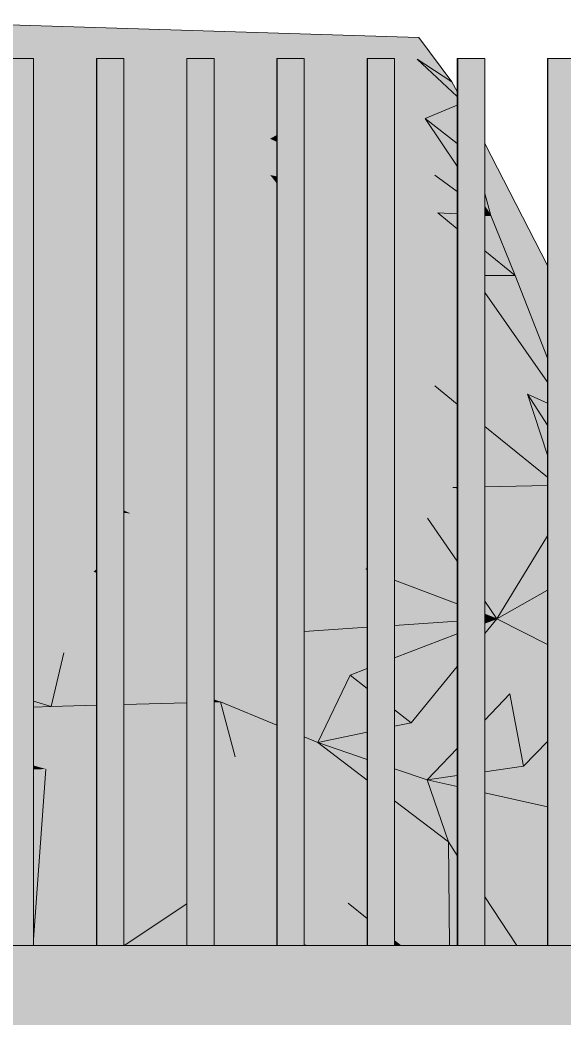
# Model space of a CAD drawing. Header units: millimetres. Extents: x 365175 to 2667127, y -330297 to -162108.
# Drawn here: x 1891075 to 1891676, y -318991 to -317888 of the extents above; entities that cross this region are included whole.
import ezdxf

# ---------------------------------------------------------------- set-up
doc = ezdxf.new("R2010")
doc.units = ezdxf.units.MM
doc.header["$MEASUREMENT"] = 0
doc.layers.add('Cars', color=7, linetype='Continuous')
doc.layers.add('TopoAlt', color=7, linetype='Continuous')

# ---------------------------------------------------------------- blocks, each defined once
blk = doc.blocks.new('Élément de coupe_125_6', base_point=(1445436.1, -319511))
at = {"layer": 'TopoAlt', "linetype": 'Continuous', "lineweight": 0, "true_color": 0x000000}
blk.add_hatch(color=18, dxfattribs=at).paths.add_polyline_path([(1882185.2, -318911), (1882185.2, -319511), (1914672.8, -319511), (1914672.8, -318911)])
at = {"layer": 'TopoAlt', "color": 190, "linetype": 'Continuous', "lineweight": 5, "true_color": 0x8002ff}
blk.add_line((1914672.8, -318911), (1882185.2, -318911), dxfattribs=at)
blk = doc.blocks.new('Élément de coupe_264_6', base_point=(1445436.1, -319511))
at = {"linetype": 'Continuous', "lineweight": 0, "true_color": 0x000000}
for points in [[(1891059.3, -317931), (1891059.3, -318911), (1891059.7, -318911), (1891059.7, -317931)], [(1891059.3, -317931), (1891059.3, -318911), (1891059.7, -318911), (1891059.7, -317931)], [(1891059.7, -317931), (1891059.7, -318911), (1891089.7, -318911), (1891089.7, -317931)]]:
    blk.add_hatch(color=18, dxfattribs=at).paths.add_polyline_path(points)
at = {"color": 18, "linetype": 'Continuous', "lineweight": 5, "true_color": 0x330000}
for p, q in [((1891059.3, -317931), (1891059.7, -317931)), ((1891059.3, -318911), (1891059.3, -317931)), ((1891059.7, -317931), (1891089.7, -317931)), ((1891059.7, -318911), (1891059.7, -317931)), ((1891089.7, -318911), (1891089.7, -317931))]:
    blk.add_line(p, q, dxfattribs=at)
blk = doc.blocks.new('Élément de coupe_265_6', base_point=(1445436.1, -319511))
at = {"linetype": 'Continuous', "lineweight": 0, "true_color": 0x000000}
for points in [[(1891159.1, -317931), (1891159.1, -318911), (1891159.4, -318911), (1891159.4, -317931)], [(1891159.1, -317931), (1891159.1, -318911), (1891159.4, -318911), (1891159.4, -317931)], [(1891159.4, -317931), (1891159.4, -318911), (1891189.4, -318911), (1891189.4, -317931)]]:
    blk.add_hatch(color=18, dxfattribs=at).paths.add_polyline_path(points)
at = {"color": 18, "linetype": 'Continuous', "lineweight": 5, "true_color": 0x330000}
for p, q in [((1891159.1, -317931), (1891159.4, -317931)), ((1891159.1, -318911), (1891159.1, -317931)), ((1891159.4, -317931), (1891189.4, -317931)), ((1891159.4, -318911), (1891159.4, -317931)), ((1891189.4, -318911), (1891189.4, -317931))]:
    blk.add_line(p, q, dxfattribs=at)
blk = doc.blocks.new('Élément de coupe_266_6', base_point=(1445436.1, -319511))
at = {"linetype": 'Continuous', "lineweight": 0, "true_color": 0x000000}
for points in [[(1891258.9, -317931), (1891258.9, -318911), (1891259.2, -318911), (1891259.2, -317931)], [(1891258.9, -317931), (1891258.9, -318911), (1891259.2, -318911), (1891259.2, -317931)], [(1891259.2, -317931), (1891259.2, -318911), (1891289.2, -318911), (1891289.2, -317931)]]:
    blk.add_hatch(color=18, dxfattribs=at).paths.add_polyline_path(points)
at = {"color": 18, "linetype": 'Continuous', "lineweight": 5, "true_color": 0x330000}
for p, q in [((1891258.9, -317931), (1891259.2, -317931)), ((1891258.9, -318911), (1891258.9, -317931)), ((1891259.2, -317931), (1891289.2, -317931)), ((1891259.2, -318911), (1891259.2, -317931)), ((1891289.2, -318911), (1891289.2, -317931))]:
    blk.add_line(p, q, dxfattribs=at)
blk = doc.blocks.new('Élément de coupe_267_6', base_point=(1445436.1, -319511))
at = {"linetype": 'Continuous', "lineweight": 0, "true_color": 0x000000}
for points in [[(1891358.6, -317931), (1891358.6, -318911), (1891358.9, -318911), (1891358.9, -317931)], [(1891358.6, -317931), (1891358.6, -318911), (1891358.9, -318911), (1891358.9, -317931)], [(1891358.9, -317931), (1891358.9, -318911), (1891388.9, -318911), (1891388.9, -317931)]]:
    blk.add_hatch(color=18, dxfattribs=at).paths.add_polyline_path(points)
at = {"color": 18, "linetype": 'Continuous', "lineweight": 5, "true_color": 0x330000}
for p, q in [((1891358.6, -317931), (1891358.9, -317931)), ((1891358.6, -318911), (1891358.6, -317931)), ((1891358.9, -317931), (1891388.9, -317931)), ((1891358.9, -318911), (1891358.9, -317931)), ((1891388.9, -318911), (1891388.9, -317931))]:
    blk.add_line(p, q, dxfattribs=at)
blk = doc.blocks.new('Élément de coupe_268_6', base_point=(1445436.1, -319511))
at = {"linetype": 'Continuous', "lineweight": 0, "true_color": 0x000000}
for points in [[(1891458.4, -317931), (1891458.4, -318911), (1891458.7, -318911), (1891458.7, -317931)], [(1891458.4, -317931), (1891458.4, -318911), (1891458.7, -318911), (1891458.7, -317931)], [(1891458.7, -317931), (1891458.7, -318911), (1891488.7, -318911), (1891488.7, -317931)]]:
    blk.add_hatch(color=18, dxfattribs=at).paths.add_polyline_path(points)
at = {"color": 18, "linetype": 'Continuous', "lineweight": 5, "true_color": 0x330000}
for p, q in [((1891458.4, -317931), (1891458.7, -317931)), ((1891458.4, -318911), (1891458.4, -317931)), ((1891458.7, -317931), (1891488.7, -317931)), ((1891458.7, -318911), (1891458.7, -317931)), ((1891488.7, -318911), (1891488.7, -317931))]:
    blk.add_line(p, q, dxfattribs=at)
blk = doc.blocks.new('Élément de coupe_269_6', base_point=(1445436.1, -319511))
at = {"linetype": 'Continuous', "lineweight": 0, "true_color": 0x000000}
for points in [[(1891558.1, -317931), (1891558.1, -318911), (1891558.5, -318911), (1891558.5, -317931)], [(1891558.1, -317931), (1891558.1, -318911), (1891558.5, -318911), (1891558.5, -317931)], [(1891558.5, -317931), (1891558.5, -318911), (1891588.5, -318911), (1891588.5, -317931)]]:
    blk.add_hatch(color=18, dxfattribs=at).paths.add_polyline_path(points)
at = {"color": 18, "linetype": 'Continuous', "lineweight": 5, "true_color": 0x330000}
for p, q in [((1891558.1, -317931), (1891558.5, -317931)), ((1891558.1, -318911), (1891558.1, -317931)), ((1891558.5, -317931), (1891588.5, -317931)), ((1891558.5, -318911), (1891558.5, -317931)), ((1891588.5, -318911), (1891588.5, -317931))]:
    blk.add_line(p, q, dxfattribs=at)
blk = doc.blocks.new('Élément de coupe_270_6', base_point=(1445436.1, -319511))
at = {"linetype": 'Continuous', "lineweight": 0, "true_color": 0x000000}
for points in [[(1891657.9, -317931), (1891657.9, -318911), (1891658.2, -318911), (1891658.2, -317931)], [(1891657.9, -317931), (1891657.9, -318911), (1891658.2, -318911), (1891658.2, -317931)], [(1891658.2, -317931), (1891658.2, -318911), (1891688.2, -318911), (1891688.2, -317931)]]:
    blk.add_hatch(color=18, dxfattribs=at).paths.add_polyline_path(points)
at = {"color": 18, "linetype": 'Continuous', "lineweight": 5, "true_color": 0x330000}
for p, q in [((1891657.9, -317931), (1891658.2, -317931)), ((1891657.9, -318911), (1891657.9, -317931)), ((1891658.2, -317931), (1891688.2, -317931)), ((1891658.2, -318911), (1891658.2, -317931)), ((1891688.2, -318911), (1891688.2, -317931))]:
    blk.add_line(p, q, dxfattribs=at)
blk = doc.blocks.new('Élément de coupe_497_6', base_point=(1445436.1, -319511))
at = {"layer": 'Cars', "linetype": 'Continuous', "lineweight": 0, "true_color": 0x000000}
for points in [[(1890877, -317916.6), (1891513.6, -317931.5), (1890877.1, -317891)], [(1890878.7, -317888.3), (1890877.1, -317891), (1891515.6, -317907.5)], [(1891513.6, -317931.5), (1891515.6, -317907.5), (1890877.1, -317891)], [(1890877, -317916.6), (1890989.9, -317931), (1890989.9, -317931), (1891059.3, -317939.9), (1891059.3, -317931), (1891089.7, -317931), (1891089.7, -317943.7), (1891159.1, -317952.6), (1891159.1, -317931), (1891189.4, -317931), (1891189.4, -317956.5), (1891258.9, -317965.3), (1891258.9, -317931), (1891289.2, -317931), (1891289.2, -317969.2), (1891358.6, -317978.1), (1891358.6, -317931), (1891388.9, -317931), (1891388.9, -317982), (1891411.1, -317984.8), (1891458.4, -317960.2), (1891458.4, -317931), (1891488.7, -317931), (1891488.7, -317944.5), (1891513.6, -317931.5)], [(1891515.6, -317907.5), (1891513.6, -317931.5), (1891551.9, -317956.7)], [(1891513.6, -317931.5), (1891488.7, -317944.5), (1891488.7, -317993.5), (1891522.5, -317997.3)], [(1891558.1, -317973), (1891513.6, -317931.5), (1891522.5, -317997.3), (1891558.1, -317982.4)], [(1891551.9, -317956.7), (1891513.6, -317931.5), (1891558.1, -317973), (1891558.1, -317967.4)], [(1891089.7, -317943.7), (1891089.7, -317962.8), (1891159.1, -317977.9), (1891159.1, -317952.6)], [(1891189.4, -317956.5), (1891189.4, -317984.5), (1891258.9, -317999.6), (1891258.9, -317965.3)], [(1891458.4, -317960.2), (1891411.1, -317984.8), (1891458.4, -317990.1)], [(1891089.7, -317998), (1891159.1, -318003.7), (1891159.1, -317977.9), (1891089.7, -317962.8)], [(1891358.6, -317978.1), (1891289.2, -317969.2), (1891289.2, -318006.2), (1891351.1, -318019.6), (1891358.6, -318015.3)], [(1891388.9, -317997.7), (1891411.1, -317984.8), (1891388.9, -317982)], [(1891522.5, -317997.3), (1891558.1, -318024.9), (1891558.1, -317982.4)], [(1891189.4, -318006.3), (1891258.9, -318012), (1891258.9, -317999.6), (1891189.4, -317984.5)], [(1891388.9, -318028), (1891458.4, -318043.3), (1891458.4, -318013.9), (1891411.1, -317984.8), (1891388.9, -317997.7)], [(1891411.1, -317984.8), (1891458.4, -318013.9), (1891458.4, -317990.1)], [(1891522.5, -317997.3), (1891488.7, -317993.5), (1891488.7, -318032.5), (1891533.2, -318059.9)], [(1891089.7, -318015.9), (1891159.1, -318027.5), (1891159.1, -318003.7), (1891089.7, -317998)], [(1891522.5, -317997.3), (1891533.2, -318059.9), (1891558.1, -318077.8), (1891558.1, -318049.9)], [(1891522.5, -317997.3), (1891558.1, -318049.9), (1891558.1, -318024.9)], [(1891089.7, -318015.9), (1891089.7, -318027.5), (1891146.5, -318040.1), (1891159.1, -318041.3), (1891159.1, -318027.5)], [(1891189.4, -318032.6), (1891258.9, -318044.1), (1891258.9, -318012), (1891189.4, -318006.3)], [(1891289.2, -318014.5), (1891351.1, -318019.6), (1891289.2, -318006.2)], [(1891289.2, -318014.5), (1891289.2, -318049.2), (1891351.3, -318059.6), (1891351.1, -318019.6)], [(1891351.1, -318019.6), (1891358.6, -318021.3), (1891358.6, -318015.3)], [(1891089.7, -318038.9), (1891146.5, -318040.1), (1891089.7, -318027.5)], [(1891351.1, -318019.6), (1891358.6, -318022.9), (1891358.6, -318021.3)], [(1891351.1, -318019.6), (1891351.3, -318059.6), (1891358.6, -318061.2), (1891358.6, -318022.9)], [(1891458.4, -318043.3), (1891388.9, -318028), (1891388.9, -318036.3), (1891458.4, -318067)], [(1891588.5, -318057), (1891657.9, -318165.2), (1891657.9, -318159.7), (1891588.5, -318024.9)], [(1891089.7, -318038.9), (1891089.7, -318175.4), (1891159.1, -318221.5), (1891159.1, -318067.8), (1891146.5, -318040.1)], [(1891189.4, -318032.6), (1891189.4, -318044.2), (1891258.9, -318050.8), (1891258.9, -318044.1)], [(1891388.9, -318068.1), (1891458.4, -318083.8), (1891458.4, -318067), (1891388.9, -318036.3)], [(1891488.7, -318050), (1891533.2, -318059.9), (1891488.7, -318032.5)], [(1891146.5, -318040.1), (1891159.1, -318067.8), (1891159.1, -318041.3)], [(1891258.9, -318050.8), (1891189.4, -318044.2), (1891189.4, -318134.2), (1891258.9, -318286.4)], [(1891289.2, -318049.2), (1891289.2, -318053.7), (1891351.3, -318059.6)], [(1891488.7, -318080.4), (1891536.6, -318101.5), (1891533.2, -318059.9), (1891488.7, -318050)], [(1891289.2, -318053.7), (1891289.2, -318214.6), (1891351.3, -318059.6)], [(1891289.2, -318288.7), (1891358.6, -318289.8), (1891358.6, -318069), (1891351.3, -318059.6), (1891289.2, -318214.6)], [(1891358.6, -318061.2), (1891351.3, -318059.6), (1891358.6, -318069)], [(1891533.2, -318059.9), (1891536.6, -318101.5), (1891558.1, -318102.6), (1891558.1, -318077.8)], [(1891588.5, -318057), (1891588.5, -318063.3), (1891657.9, -318211.9), (1891657.9, -318165.2)], [(1891458.4, -318083.8), (1891388.9, -318068.1), (1891388.9, -318107.8), (1891458.4, -318196.7)], [(1891588.5, -318080.1), (1891595.1, -318104.5), (1891657.9, -318228.9), (1891657.9, -318211.9), (1891588.5, -318063.3)], [(1891488.7, -318090.7), (1891536.6, -318101.5), (1891488.7, -318080.4)], [(1891588.5, -318080.1), (1891588.5, -318094.7), (1891595.1, -318104.5)], [(1891536.6, -318101.5), (1891488.7, -318090.7), (1891488.7, -318235.5), (1891533.4, -318292.7)], [(1891536.6, -318101.5), (1891533.4, -318292.7), (1891558.1, -318220.5), (1891558.1, -318140.1)], [(1891536.6, -318101.5), (1891558.1, -318140.1), (1891558.1, -318118.9)], [(1891558.1, -318102.6), (1891536.6, -318101.5), (1891558.1, -318118.9)], [(1891588.5, -318094.7), (1891588.5, -318099.7), (1891595.1, -318104.5)], [(1891588.5, -318099.7), (1891588.5, -318104.2), (1891595.1, -318104.5)], [(1891595.1, -318104.5), (1891588.5, -318104.2), (1891588.5, -318143.5), (1891621.9, -318170.5)], [(1891595.1, -318104.5), (1891621.9, -318170.5), (1891657.9, -318238.6), (1891657.9, -318228.9)], [(1891388.9, -318290.3), (1891458.4, -318291.5), (1891458.4, -318196.7), (1891388.9, -318107.8)], [(1891189.4, -318241.6), (1891258.9, -318287.6), (1891258.9, -318286.4), (1891189.4, -318134.2)], [(1891588.5, -318143.5), (1891588.5, -318170.6), (1891621.9, -318170.5)], [(1891588.5, -318189.5), (1891657.9, -318288.4), (1891657.9, -318261.9), (1891621.9, -318170.5), (1891588.5, -318170.6)], [(1891621.9, -318170.5), (1891657.9, -318261.9), (1891657.9, -318238.6)], [(1891089.7, -318291.7), (1891159.1, -318290.3), (1891159.1, -318221.5), (1891089.7, -318175.4)], [(1891588.5, -318199.4), (1891635.6, -318301.7), (1891657.9, -318311.7), (1891657.9, -318288.4), (1891588.5, -318189.5)], [(1891588.5, -318199.4), (1891588.5, -318297.5), (1891635.6, -318301.7)], [(1891533.4, -318292.7), (1891558.1, -318294.9), (1891558.1, -318220.5)], [(1891488.7, -318235.5), (1891488.7, -318292), (1891533.4, -318292.7)], [(1891189.4, -318241.6), (1891189.4, -318289.7), (1891258.9, -318288.2), (1891258.9, -318287.6)], [(1891089.7, -318387.1), (1891159.1, -318417.1), (1891159.1, -318290.3), (1891089.7, -318291.7)], [(1891258.9, -318288.2), (1891189.4, -318289.7), (1891189.4, -318430.3), (1891196.5, -318433.3), (1891258.9, -318290.1)], [(1891196.5, -318433.3), (1891258.9, -318428.4), (1891258.9, -318290.1)], [(1891289.2, -318288.7), (1891289.2, -318299.9), (1891358.6, -318327.5), (1891358.6, -318289.8)], [(1891388.9, -318339.6), (1891458.4, -318367.2), (1891458.4, -318291.5), (1891388.9, -318290.3)], [(1891488.7, -318292), (1891488.7, -318379.2), (1891553.3, -318404.9), (1891533.4, -318292.7)], [(1891358.6, -318327.5), (1891289.2, -318299.9), (1891289.2, -318425.9), (1891358.6, -318420.4)], [(1891533.4, -318292.7), (1891553.3, -318404.9), (1891558.1, -318404.8), (1891558.1, -318312.8)], [(1891533.4, -318292.7), (1891558.1, -318312.8), (1891558.1, -318294.9)], [(1891588.5, -318297.5), (1891588.5, -318337.3), (1891657.9, -318393.6), (1891657.9, -318369.2), (1891635.6, -318301.7)], [(1891657.9, -318336.1), (1891635.6, -318301.7), (1891657.9, -318369.2)], [(1891635.6, -318301.7), (1891657.9, -318336.1), (1891657.9, -318311.7)], [(1891388.9, -318339.6), (1891388.9, -318418), (1891458.4, -318412.5), (1891458.4, -318367.2)], [(1891588.5, -318337.3), (1891588.5, -318404.2), (1891657.9, -318402.8), (1891657.9, -318393.6)], [(1891553.3, -318404.9), (1891488.7, -318379.2), (1891488.7, -318410.1)], [(1891089.7, -318429.8), (1891159.1, -318432.1), (1891159.1, -318417.1), (1891089.7, -318387.1)], [(1891588.5, -318404.2), (1891588.5, -318412), (1891657.9, -318425.9), (1891657.9, -318402.8)], [(1891458.4, -318412.5), (1891388.9, -318418), (1891388.9, -318436.4), (1891458.4, -318437.5)], [(1891488.7, -318410.1), (1891488.7, -318438), (1891525.2, -318438.6), (1891553.3, -318404.9)], [(1891553.3, -318404.9), (1891525.2, -318438.6), (1891558.1, -318436.6), (1891558.1, -318405.9)], [(1891553.3, -318404.9), (1891558.1, -318405.9), (1891558.1, -318404.8)], [(1891588.5, -318412), (1891588.5, -318434.8), (1891657.9, -318430.5), (1891657.9, -318425.9)], [(1891358.6, -318420.4), (1891289.2, -318425.9), (1891289.2, -318434.8), (1891358.6, -318435.9)], [(1891159.1, -318432.1), (1891089.7, -318429.8), (1891089.7, -318441.5), (1891159.1, -318447.7)], [(1891189.4, -318433.1), (1891196.5, -318433.3), (1891189.4, -318430.3)], [(1891189.4, -318433.1), (1891189.4, -318450.4), (1891205.8, -318451.9), (1891196.5, -318433.3)], [(1891196.5, -318433.3), (1891258.9, -318434.3), (1891258.9, -318428.4)], [(1891196.5, -318433.3), (1891258.9, -318435.5), (1891258.9, -318434.3)], [(1891196.5, -318433.3), (1891258.9, -318441.7), (1891258.9, -318435.5)], [(1891196.5, -318433.3), (1891205.8, -318451.9), (1891258.9, -318452.3), (1891258.9, -318441.7)], [(1891358.6, -318435.9), (1891289.2, -318434.8), (1891289.2, -318436.6), (1891358.6, -318439)], [(1891588.5, -318434.8), (1891588.5, -318530.3), (1891601.8, -318549.8), (1891657.9, -318458.3), (1891657.9, -318430.5)], [(1891159.1, -318447.7), (1891089.7, -318441.5), (1891089.7, -318445.2), (1891159.1, -318449.2)], [(1891159.1, -318449.2), (1891089.7, -318445.2), (1891089.7, -318466.2), (1891156, -318498), (1891159.1, -318495.2)], [(1891289.2, -318436.6), (1891289.2, -318445.7), (1891343.7, -318453.1), (1891358.6, -318452), (1891358.6, -318439)], [(1891289.2, -318445.7), (1891289.2, -318452.6), (1891343.7, -318453.1)], [(1891458.4, -318437.5), (1891388.9, -318436.4), (1891388.9, -318440.1), (1891458.4, -318442.6)], [(1891388.9, -318440.1), (1891388.9, -318449.8), (1891458.4, -318444.8), (1891458.4, -318442.6)], [(1891388.9, -318449.8), (1891388.9, -318469.8), (1891457, -318495.1), (1891458.4, -318492.1), (1891458.4, -318444.8)], [(1891525.2, -318438.6), (1891488.7, -318438), (1891488.7, -318442.4)], [(1891488.7, -318468.9), (1891525.2, -318438.6), (1891488.7, -318442.4)], [(1891525.2, -318438.6), (1891488.7, -318468.9), (1891488.7, -318507.1), (1891558.1, -318533.3), (1891558.1, -318486.3)], [(1891558.1, -318436.6), (1891525.2, -318438.6), (1891558.1, -318486.3)], [(1891189.4, -318450.9), (1891205.8, -318451.9), (1891189.4, -318450.4)], [(1891189.4, -318467), (1891205.8, -318451.9), (1891189.4, -318450.9)], [(1891189.4, -318497.7), (1891258.9, -318497), (1891258.9, -318461), (1891205.8, -318451.9), (1891189.4, -318467)], [(1891205.8, -318451.9), (1891258.9, -318461), (1891258.9, -318452.3)], [(1891289.2, -318452.6), (1891289.2, -318466.2), (1891358.6, -318478.2), (1891358.6, -318458.6), (1891343.7, -318453.1)], [(1891343.7, -318453.1), (1891358.6, -318458.6), (1891358.6, -318452)], [(1891089.7, -318482.8), (1891156, -318498), (1891089.7, -318466.2)], [(1891289.2, -318496.8), (1891358.6, -318496.1), (1891358.6, -318478.2), (1891289.2, -318466.2)], [(1891601.8, -318549.8), (1891657.9, -318518.4), (1891657.9, -318458.3)], [(1891388.9, -318483.4), (1891457, -318495.1), (1891388.9, -318469.8)], [(1891089.7, -318495.1), (1891156, -318498), (1891089.7, -318482.8)], [(1891388.9, -318495.8), (1891457, -318495.1), (1891388.9, -318483.4)], [(1891089.7, -318573.1), (1891122.9, -318587.4), (1891156, -318498), (1891089.7, -318495.1)], [(1891122.9, -318587.4), (1891159.1, -318584.1), (1891159.1, -318499), (1891156, -318498)], [(1891156, -318498), (1891159.1, -318498), (1891159.1, -318495.2)], [(1891159.1, -318498), (1891156, -318498), (1891159.1, -318499)], [(1891258.9, -318497), (1891189.4, -318497.7), (1891189.4, -318508.7), (1891258.9, -318531)], [(1891289.2, -318496.8), (1891289.2, -318540.7), (1891358.6, -318562.9), (1891358.6, -318496.1)], [(1891388.9, -318547.5), (1891457, -318495.1), (1891388.9, -318495.8)], [(1891388.9, -318563.8), (1891458.4, -318559.2), (1891458.4, -318495.6), (1891457, -318495.1), (1891388.9, -318547.5)], [(1891457, -318495.1), (1891458.4, -318494), (1891458.4, -318492.1)], [(1891458.4, -318494), (1891457, -318495.1), (1891458.4, -318495.6)], [(1891258.9, -318531), (1891189.4, -318508.7), (1891189.4, -318581.3), (1891258.9, -318575)], [(1891488.7, -318507.1), (1891488.7, -318557.2), (1891558.1, -318552.6), (1891558.1, -318533.3)], [(1891657.9, -318518.4), (1891601.8, -318549.8), (1891657.9, -318578.3)], [(1891588.5, -318530.3), (1891588.5, -318544.7), (1891601.8, -318549.8)], [(1891289.2, -318572.2), (1891358.6, -318565.9), (1891358.6, -318562.9), (1891289.2, -318540.7)], [(1891588.5, -318550.6), (1891601.8, -318549.8), (1891588.5, -318544.7)], [(1891558.1, -318552.6), (1891488.7, -318557.2), (1891488.7, -318593.2), (1891558.1, -318566.5)], [(1891588.5, -318566), (1891601.8, -318549.8), (1891588.5, -318554.9)], [(1891601.8, -318549.8), (1891588.5, -318566), (1891588.5, -318641.1), (1891616.3, -318633)], [(1891588.5, -318554.9), (1891601.8, -318549.8), (1891588.5, -318550.6)], [(1891601.8, -318549.8), (1891616.3, -318633), (1891657.9, -318620.7), (1891657.9, -318578.3)], [(1891289.2, -318639.2), (1891296.4, -318641.5), (1891358.6, -318573.3), (1891358.6, -318565.9), (1891289.2, -318572.2)], [(1891388.9, -318563.8), (1891388.9, -318579.9), (1891439.5, -318612.1), (1891458.4, -318604.9), (1891458.4, -318559.2)], [(1891488.7, -318650.5), (1891506.9, -318664.7), (1891558.1, -318602.7), (1891558.1, -318566.5), (1891488.7, -318593.2)], [(1891089.7, -318573.1), (1891089.7, -318586.4), (1891122.9, -318587.4)], [(1891189.4, -318608.1), (1891258.9, -318629.8), (1891258.9, -318575), (1891189.4, -318581.3)], [(1891296.4, -318641.5), (1891358.6, -318628.7), (1891358.6, -318573.3)], [(1891089.7, -318586.4), (1891089.7, -318641.1), (1891109.1, -318646.9), (1891122.9, -318587.4)], [(1891122.9, -318587.4), (1891109.1, -318646.9), (1891159.1, -318645.5), (1891159.1, -318598.6)], [(1891122.9, -318587.4), (1891159.1, -318598.6), (1891159.1, -318584.1)], [(1891388.9, -318579.9), (1891388.9, -318622.5), (1891439.5, -318612.1)], [(1891189.4, -318644.6), (1891258.9, -318642.6), (1891258.9, -318629.8), (1891189.4, -318608.1)], [(1891439.5, -318612.1), (1891388.9, -318622.5), (1891388.9, -318680.4), (1891403.9, -318686.6)], [(1891403.9, -318686.6), (1891458.4, -318675.1), (1891458.4, -318626.8), (1891439.5, -318612.1)], [(1891458.4, -318604.9), (1891439.5, -318612.1), (1891458.4, -318626.8)], [(1891506.9, -318664.7), (1891558.1, -318649.9), (1891558.1, -318602.7)], [(1891616.3, -318633), (1891657.9, -318656.5), (1891657.9, -318620.7)], [(1891296.4, -318641.5), (1891358.6, -318667.6), (1891358.6, -318628.7)], [(1891588.5, -318641.1), (1891588.5, -318661.8), (1891616.3, -318633)], [(1891616.3, -318633), (1891588.5, -318661.8), (1891588.5, -318718.9), (1891631.2, -318712.8)], [(1891616.3, -318633), (1891631.2, -318712.8), (1891657.9, -318685.4), (1891657.9, -318656.5)], [(1891089.7, -318641.1), (1891089.7, -318647.7), (1891109.1, -318646.9)], [(1891109.1, -318646.9), (1891159.1, -318660.6), (1891159.1, -318645.5)], [(1891189.4, -318644.6), (1891189.4, -318668.9), (1891258.9, -318687.9), (1891258.9, -318642.6)], [(1891289.2, -318641.7), (1891296.4, -318641.5), (1891289.2, -318639.2)], [(1891289.2, -318641.7), (1891289.2, -318696.2), (1891312.4, -318702.6), (1891296.4, -318641.5)], [(1891296.4, -318641.5), (1891312.4, -318702.6), (1891358.6, -318694.5), (1891358.6, -318667.6)], [(1891089.7, -318647.7), (1891089.7, -318712.1), (1891103.2, -318715.9), (1891109.1, -318646.9)], [(1891103.2, -318715.9), (1891159.1, -318712.4), (1891159.1, -318660.6), (1891109.1, -318646.9)], [(1891488.7, -318650.5), (1891488.7, -318668.6), (1891506.9, -318664.7)], [(1891506.9, -318664.7), (1891524.6, -318728), (1891558.1, -318693.3), (1891558.1, -318649.9)], [(1891506.9, -318664.7), (1891488.7, -318668.6), (1891488.7, -318715.7), (1891524.6, -318728)], [(1891189.4, -318668.9), (1891189.4, -318710.4), (1891258.9, -318706), (1891258.9, -318687.9)], [(1891403.9, -318686.6), (1891458.4, -318705.3), (1891458.4, -318675.1)], [(1891388.9, -318680.4), (1891388.9, -318689.2), (1891403.9, -318686.6)], [(1891403.9, -318686.6), (1891388.9, -318689.2), (1891388.9, -318909.6), (1891389.1, -318910)], [(1891389.1, -318910), (1891437.3, -318864.2), (1891403.9, -318686.6)], [(1891403.9, -318686.6), (1891437.3, -318864.2), (1891458.4, -318851.3), (1891458.4, -318728.1)], [(1891403.9, -318686.6), (1891458.4, -318728.1), (1891458.4, -318705.3)], [(1891631.2, -318712.8), (1891657.9, -318715.4), (1891657.9, -318685.4)], [(1891289.2, -318704.1), (1891312.4, -318702.6), (1891289.2, -318696.2)], [(1891312.4, -318702.6), (1891358.6, -318827.5), (1891358.6, -318694.5)], [(1891524.6, -318728), (1891558.1, -318723.2), (1891558.1, -318693.3)], [(1891189.4, -318776.2), (1891258.9, -318824.8), (1891258.9, -318706), (1891189.4, -318710.4)], [(1891289.2, -318839), (1891312.4, -318702.6), (1891289.2, -318704.1)], [(1891289.2, -318839), (1891289.2, -318846), (1891358.6, -318890.4), (1891358.6, -318827.5), (1891312.4, -318702.6)], [(1891089.7, -318716.4), (1891103.2, -318715.9), (1891089.7, -318712.1)], [(1891089.7, -318911), (1891159.1, -318911), (1891159.1, -318755), (1891103.2, -318715.9), (1891089.7, -318904.4)], [(1891089.7, -318716.4), (1891089.7, -318904.4), (1891103.2, -318715.9)], [(1891159.1, -318712.4), (1891103.2, -318715.9), (1891159.1, -318755)], [(1891524.6, -318728), (1891488.7, -318715.7), (1891488.7, -318751.1), (1891548.4, -318796.5)], [(1891588.5, -318718.9), (1891588.5, -318742.2), (1891657.9, -318757.7), (1891657.9, -318737.8), (1891631.2, -318712.8)], [(1891631.2, -318712.8), (1891657.9, -318737.8), (1891657.9, -318715.4)], [(1891524.6, -318728), (1891558.1, -318735.4), (1891558.1, -318723.2)], [(1891524.6, -318728), (1891548.4, -318796.5), (1891558.1, -318794.2), (1891558.1, -318735.4)], [(1891588.5, -318742.2), (1891588.5, -318787), (1891657.9, -318770.5), (1891657.9, -318757.7)], [(1891488.7, -318751.1), (1891488.7, -318832.9), (1891548.4, -318796.5)], [(1891189.4, -318911), (1891189.9, -318911), (1891258.9, -318864.9), (1891258.9, -318824.8), (1891189.4, -318776.2)], [(1891588.5, -318787), (1891588.5, -318857.2), (1891623.9, -318911), (1891657.9, -318911), (1891657.9, -318770.5)], [(1891548.4, -318796.5), (1891488.7, -318832.9), (1891488.7, -318905.7), (1891495.3, -318911), (1891549.5, -318911)], [(1891548.4, -318796.5), (1891558.1, -318811.3), (1891558.1, -318794.2)], [(1891558.1, -318811.3), (1891548.4, -318796.5), (1891549.5, -318911), (1891558.1, -318911)], [(1891358.6, -318890.4), (1891289.2, -318846), (1891289.2, -318911), (1891358.6, -318911)], [(1891437.3, -318864.2), (1891458.4, -318881.2), (1891458.4, -318851.3)], [(1891189.9, -318911), (1891258.9, -318911), (1891258.9, -318864.9)], [(1891437.3, -318864.2), (1891389.1, -318910), (1891392.7, -318911), (1891458.4, -318911), (1891458.4, -318881.2)], [(1891623.9, -318911), (1891588.5, -318857.2), (1891588.5, -318911)], [(1891103.3, -318897.9), (1891095.9, -318911), (1891131.9, -318911), (1891130.2, -318903.3)], [(1891388.9, -318909.6), (1891388.9, -318909.9), (1891389.1, -318910)], [(1891388.9, -318909.9), (1891388.9, -318910), (1891389.1, -318910)], [(1891388.9, -318911), (1891389.5, -318911), (1891389.1, -318910), (1891388.9, -318910)], [(1891392.7, -318911), (1891389.1, -318910), (1891389.5, -318911)], [(1891495.3, -318911), (1891488.7, -318905.7), (1891488.7, -318911)]]:
    blk.add_hatch(color=18, dxfattribs=at).paths.add_polyline_path(points)
at = {"layer": 'Cars', "color": 7, "linetype": 'Continuous', "lineweight": 5}
for p, q in [((1891515.6, -317907.5), (1890878.7, -317888.3)), ((1891551.9, -317956.7), (1891515.6, -317907.5)), ((1891558.1, -317973), (1891513.6, -317931.5)), ((1891551.9, -317956.7), (1891513.6, -317931.5)), ((1891551.9, -317956.7), (1891558.1, -317967.4)), ((1891558.1, -317982.4), (1891522.5, -317997.3)), ((1891558.1, -318049.9), (1891522.5, -317997.3)), ((1891558.1, -318024.9), (1891522.5, -317997.3)), ((1891657.9, -318159.7), (1891588.5, -318024.9)), ((1891558.1, -318077.8), (1891533.2, -318059.9)), ((1891595.1, -318104.5), (1891588.5, -318080.1)), ((1891558.1, -318118.9), (1891536.6, -318101.5)), ((1891558.1, -318102.6), (1891536.6, -318101.5)), ((1891595.1, -318104.5), (1891588.5, -318094.7)), ((1891595.1, -318104.5), (1891588.5, -318099.7)), ((1891595.1, -318104.5), (1891588.5, -318104.2)), ((1891621.9, -318170.5), (1891595.1, -318104.5)), ((1891621.9, -318170.5), (1891588.5, -318143.5)), ((1891621.9, -318170.5), (1891588.5, -318170.6)), ((1891657.9, -318261.9), (1891621.9, -318170.5)), ((1891657.9, -318288.4), (1891588.5, -318189.5)), ((1891558.1, -318312.8), (1891533.4, -318292.7)), ((1891657.9, -318336.1), (1891635.6, -318301.7)), ((1891635.6, -318301.7), (1891657.9, -318369.2)), ((1891657.9, -318311.7), (1891635.6, -318301.7)), ((1891657.9, -318393.6), (1891588.5, -318337.3)), ((1891657.9, -318402.8), (1891588.5, -318404.2)), ((1891558.1, -318404.8), (1891553.3, -318404.9)), ((1891558.1, -318486.3), (1891525.2, -318438.6)), ((1891657.9, -318458.3), (1891601.8, -318549.8)), ((1891458.4, -318495.6), (1891457, -318495.1)), ((1891558.1, -318533.3), (1891488.7, -318507.1)), ((1891657.9, -318518.4), (1891601.8, -318549.8)), ((1891601.8, -318549.8), (1891588.5, -318530.3)), ((1891601.8, -318549.8), (1891588.5, -318544.7)), ((1891558.1, -318552.6), (1891488.7, -318557.2)), ((1891588.5, -318566), (1891601.8, -318549.8)), ((1891601.8, -318549.8), (1891588.5, -318554.9)), ((1891601.8, -318549.8), (1891588.5, -318550.6)), ((1891657.9, -318578.3), (1891601.8, -318549.8)), ((1891458.4, -318559.2), (1891388.9, -318563.8)), ((1891558.1, -318566.5), (1891488.7, -318593.2)), ((1891109.1, -318646.9), (1891122.9, -318587.4)), ((1891403.9, -318686.6), (1891439.5, -318612.1)), ((1891458.4, -318604.9), (1891439.5, -318612.1)), ((1891458.4, -318626.8), (1891439.5, -318612.1)), ((1891506.9, -318664.7), (1891558.1, -318602.7)), ((1891588.5, -318661.8), (1891616.3, -318633)), ((1891631.2, -318712.8), (1891616.3, -318633)), ((1891109.1, -318646.9), (1891089.7, -318641.1)), ((1891159.1, -318645.5), (1891109.1, -318646.9)), ((1891258.9, -318642.6), (1891189.4, -318644.6)), ((1891296.4, -318641.5), (1891289.2, -318641.7)), ((1891358.6, -318667.6), (1891296.4, -318641.5)), ((1891312.4, -318702.6), (1891296.4, -318641.5)), ((1891109.1, -318646.9), (1891089.7, -318647.7)), ((1891506.9, -318664.7), (1891488.7, -318650.5)), ((1891506.9, -318664.7), (1891488.7, -318668.6)), ((1891458.4, -318675.1), (1891403.9, -318686.6)), ((1891403.9, -318686.6), (1891388.9, -318680.4)), ((1891458.4, -318728.1), (1891403.9, -318686.6)), ((1891458.4, -318705.3), (1891403.9, -318686.6)), ((1891631.2, -318712.8), (1891657.9, -318685.4)), ((1891524.6, -318728), (1891558.1, -318693.3)), ((1891103.2, -318715.9), (1891089.7, -318904.4)), ((1891524.6, -318728), (1891488.7, -318715.7)), ((1891631.2, -318712.8), (1891588.5, -318718.9)), ((1891558.1, -318723.2), (1891524.6, -318728)), ((1891548.4, -318796.5), (1891524.6, -318728)), ((1891558.1, -318735.4), (1891524.6, -318728)), ((1891657.9, -318757.7), (1891588.5, -318742.2)), ((1891548.4, -318796.5), (1891488.7, -318751.1)), ((1891558.1, -318811.3), (1891548.4, -318796.5)), ((1891548.4, -318796.5), (1891549.5, -318911)), ((1891258.9, -318864.9), (1891189.9, -318911)), ((1891458.4, -318881.2), (1891437.3, -318864.2)), ((1891623.9, -318911), (1891588.5, -318857.2)), ((1891388.9, -318910), (1891389.1, -318910)), ((1891389.5, -318911), (1891389.1, -318910)), ((1891392.7, -318911), (1891389.1, -318910)), ((1891495.3, -318911), (1891488.7, -318905.7))]:
    blk.add_line(p, q, dxfattribs=at)

msp = doc.modelspace()

# ---------------------------------------------------------------- block references
at = {"lineweight": 0}
for name in ['Élément de coupe_264_6', 'Élément de coupe_265_6', 'Élément de coupe_266_6', 'Élément de coupe_267_6', 'Élément de coupe_268_6', 'Élément de coupe_269_6', 'Élément de coupe_270_6']:
    msp.add_blockref(name, (1445436.05, -319510.981), dxfattribs=at)
at = {"layer": 'Cars', "lineweight": 0}
msp.add_blockref('Élément de coupe_497_6', (1445436.05, -319510.981), dxfattribs=at)
at = {"layer": 'TopoAlt', "lineweight": 0}
msp.add_blockref('Élément de coupe_125_6', (1445436.05, -319510.981), dxfattribs=at)

doc.saveas('drawing.dxf')
